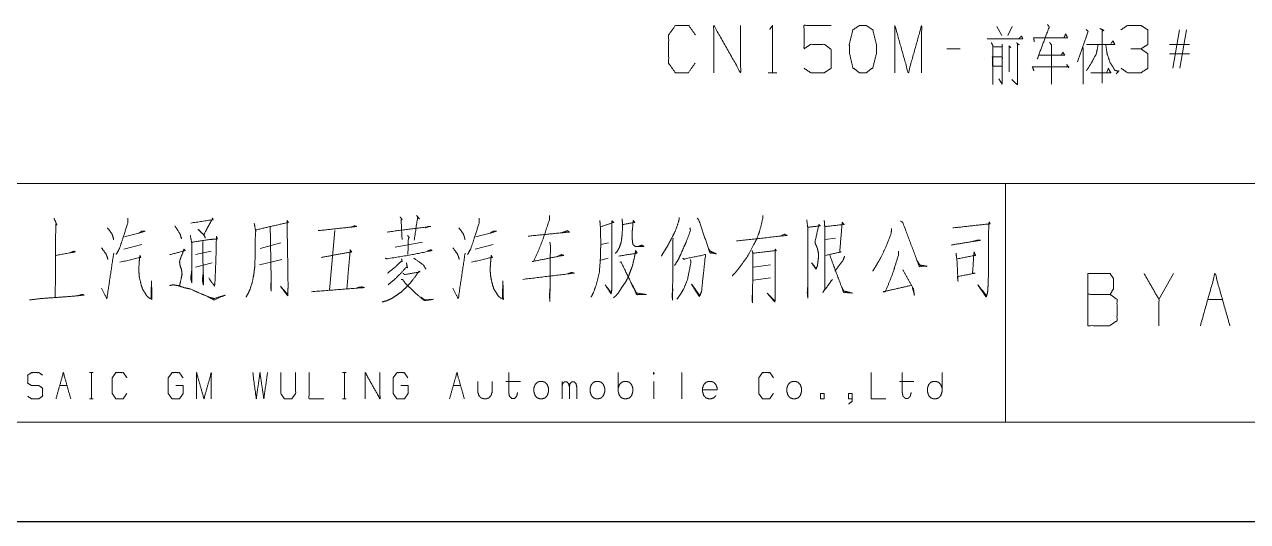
# Model space of a CAD drawing. Header units: millimetres. Extents: x 2210 to 79821, y -19430 to 2344.
# Drawn here: x 9585.9 to 9647.5, y 1492.8 to 1517.8 of the extents above; entities that cross this region are included whole.
import ezdxf

# ---------------------------------------------------------------- set-up
doc = ezdxf.new("R2010")
doc.units = ezdxf.units.MM
doc.layers.add('101', color=7, linetype='Continuous', true_color=0xffffff)

msp = doc.modelspace()

# ---------------------------------------------------------------- linework, layer by layer
msp.add_line((2209.782, 1492.822), (13049.157, 1492.822))
at = {"layer": '101', "color": 72, "linetype": 'Continuous', "lineweight": 18}
for p, q in [((9634.873, 1517.715), (9635.12, 1517.265)), ((9635.633, 1517.715), (9635.421, 1517.265)), ((9643.713, 1515.615), (9644.049, 1517.54)), ((9644.403, 1517.54), (9644.067, 1515.615)), ((9633.02, 1516.59), (9632.349, 1516.59)), ((9639.214, 1516.665), (9639.214, 1514.815)), ((9644.562, 1516.815), (9643.554, 1516.815)), ((9644.562, 1516.34), (9643.554, 1516.34)), ((9638.475, 1515.64), (9638.386, 1515.815)), ((9640.468, 1515.59), (9640.38, 1515.39)), ((9623.367, 1515.39), (9623.791, 1515.39)), ((9634.961, 1515.09), (9635.138, 1514.815)), ((9601.552, 1507.448), (9601.284, 1504.447)), ((9624.158, 1507.276), (9623.963, 1507.172)), ((9626.743, 1507.069), (9626.23, 1507)), ((9590.945, 1506.517), (9591.847, 1506.758)), ((9594.554, 1506.241), (9595.334, 1506.413)), ((9598.846, 1506.827), (9597.797, 1506.551)), ((9604.6, 1506.62), (9605.966, 1506.862)), ((9608.624, 1506.517), (9609.527, 1506.758)), ((9615.33, 1506.827), (9614.94, 1506.758)), ((9594.554, 1505.62), (9595.383, 1505.827)), ((9597.773, 1505.723), (9598.895, 1505.999)), ((9615.306, 1506.068), (9614.94, 1505.965)), ((9623.475, 1505.723), (9622.621, 1505.62)), ((9643.759, 1505.291), (9643.017, 1503.994)), ((9622.621, 1504.964), (9623.475, 1505.068)), ((9645.475, 1503.994), (9646.217, 1503.994)), ((9589.218, 1500.307), (9589.403, 1500.307)), ((9589.316, 1500.307), (9589.316, 1498.996)), ((9601.947, 1500.307), (9602.133, 1500.307)), ((9602.045, 1500.307), (9602.045, 1498.996)), ((9615.817, 1499.341), (9615.817, 1500.307)), ((9619.017, 1500.321), (9619.017, 1498.996)), ((9587.716, 1499.658), (9588.087, 1499.658)), ((9607.517, 1499.658), (9607.887, 1499.658)), ((9610.16, 1499.865), (9610.892, 1499.865)), ((9612.989, 1498.996), (9612.989, 1499.865)), ((9617.603, 1499.865), (9617.603, 1498.996)), ((9629.961, 1499.865), (9630.693, 1499.865)), ((9589.218, 1498.996), (9589.403, 1498.996)), ((9601.947, 1498.996), (9602.133, 1498.996))]:
    msp.add_line(p, q, dxfattribs=at)
at = {"layer": '101', "color": 133, "linetype": 'Continuous', "lineweight": 18}
for p, q in [((9585.305, 1509.822), (9694.305, 1509.822)), ((9635.305, 1509.822), (9635.305, 1497.822)), ((9325.305, 1497.822), (9715.305, 1497.822)), ((9535.305, 1497.822), (9715.305, 1497.822)), ((9300.305, 1492.822), (9720.305, 1492.822))]:
    msp.add_line(p, q, dxfattribs=at)
at = {"layer": '101', "color": 72, "linetype": 'Continuous', "lineweight": 18}
for points, knots in [([(9619.68, 1515.865), (9619.344, 1515.39), (9618.69, 1515.39), (9618.354, 1515.865), (9618.354, 1517.29), (9618.69, 1517.765), (9619.362, 1517.765), (9619.697, 1517.29)], [0, 0, 0.114567, 0.243366, 0.357935, 0.638584, 0.753154, 0.885433, 1, 1]), ([(9620.631, 1515.39), (9620.631, 1517.765), (9621.974, 1515.39), (9621.974, 1517.765)], [0, 0, 0.317574, 0.682426, 1, 1]), ([(9623.437, 1517.565), (9623.579, 1517.765), (9623.579, 1515.39)], [0, 0, 0.093491, 1, 1]), ([(9625.166, 1515.615), (9625.502, 1515.39), (9626.191, 1515.39), (9626.527, 1515.615), (9626.527, 1516.565), (9626.191, 1516.815), (9625.502, 1516.815), (9625.166, 1516.59), (9625.166, 1517.765), (9626.527, 1517.765)], [0, 0, 0.062227, 0.168342, 0.230571, 0.376816, 0.441267, 0.547382, 0.609609, 0.79049, 1, 1]), ([(9628.291, 1515.39), (9628.627, 1515.64), (9628.803, 1516.34), (9628.803, 1516.815), (9628.627, 1517.54), (9628.291, 1517.765), (9627.955, 1517.765), (9627.619, 1517.54), (9627.442, 1516.815), (9627.46, 1516.34), (9627.619, 1515.64), (9627.955, 1515.39), (9628.291, 1515.39)], [0, 0, 0.067524, 0.18397, 0.260583, 0.380943, 0.446139, 0.500306, 0.565503, 0.685862, 0.762528, 0.878309, 0.945833, 1, 1]), ([(9629.736, 1515.39), (9629.736, 1517.765), (9630.408, 1515.39), (9631.08, 1517.765), (9631.08, 1515.39)], [0, 0, 0.245192, 0.5, 0.754808, 1, 1]), ([(9637.414, 1517.815), (9637.503, 1517.69), (9636.902, 1516.09)], [0, 0, 0.082203, 1, 1]), ([(9639.355, 1517.565), (9639.461, 1517.465), (9638.931, 1515.94)], [0, 0, 0.082808, 1, 1]), ([(9640.044, 1517.615), (9640.256, 1517.515), (9640.168, 1517.49), (9640.168, 1514.865)], [0, 0, 0.079447, 0.110564, 1, 1]), ([(9642.126, 1516.59), (9642.462, 1516.815), (9642.462, 1517.54), (9642.126, 1517.765), (9641.437, 1517.765), (9641.101, 1517.54)], [0, 0, 0.153872, 0.429852, 0.583723, 0.846122, 1, 1]), ([(9634.378, 1517.09), (9636.163, 1517.09), (9636.11, 1517.24), (9635.986, 1517.115)], [0, 0, 0.842002, 0.917042, 1, 1]), ([(9634.59, 1516.915), (9634.661, 1516.74), (9634.661, 1514.79), (9634.661, 1516.69), (9635.138, 1516.69), (9635.138, 1516.815), (9635.138, 1514.815), (9635.138, 1516.19), (9634.643, 1516.19), (9634.643, 1515.715), (9635.12, 1515.715)], [0, 0, 0.019945, 0.226008, 0.426787, 0.477219, 0.490428, 0.701775, 0.847076, 0.899376, 0.94957, 1, 1]), ([(9635.862, 1516.89), (9635.986, 1516.79), (9635.898, 1516.865), (9635.898, 1514.79), (9635.615, 1515.04)], [0, 0, 0.058324, 0.10082, 0.861608, 1, 1]), ([(9636.743, 1516.94), (9636.725, 1517.14), (9638.422, 1517.14), (9638.333, 1517.34), (9638.245, 1517.165)], [0, 0, 0.086832, 0.820653, 0.915215, 1, 1]), ([(9637.52, 1516.915), (9637.609, 1516.79), (9637.609, 1514.815)], [0, 0, 0.071939, 1, 1]), ([(9639.373, 1516.815), (9640.787, 1516.815), (9640.716, 1516.99), (9640.61, 1516.865)], [0, 0, 0.800376, 0.907209, 1, 1]), ([(9635.474, 1516.74), (9635.562, 1516.665), (9635.491, 1516.69), (9635.491, 1515.44)], [0, 0, 0.080439, 0.132479, 1, 1]), ([(9636.972, 1516.265), (9638.28, 1516.265), (9638.192, 1516.415), (9638.104, 1516.265)], [0, 0, 0.789755, 0.894881, 1, 1]), ([(9639.956, 1516.765), (9639.868, 1516.34), (9639.638, 1515.915), (9639.373, 1515.49)], [0, 0, 0.306096, 0.646776, 1, 1]), ([(9640.345, 1516.79), (9640.415, 1516.34), (9640.557, 1515.915), (9640.804, 1515.515), (9640.963, 1515.465), (9641.016, 1515.49), (9640.875, 1515.34)], [0, 0, 0.252325, 0.500432, 0.760972, 0.853341, 0.885811, 1, 1]), ([(9641.119, 1515.615), (9641.437, 1515.39), (9642.126, 1515.39), (9642.462, 1515.615), (9642.462, 1516.34), (9642.126, 1516.59), (9641.614, 1516.59)], [0, 0, 0.124124, 0.343692, 0.472448, 0.70338, 0.836733, 1, 1]), ([(9636.725, 1515.49), (9636.654, 1515.69), (9638.492, 1515.69), (9638.386, 1515.74)], [0, 0, 0.097866, 0.945905, 1, 1]), ([(9639.602, 1515.39), (9640.592, 1515.39), (9640.468, 1515.615)], [0, 0, 0.794012, 1, 1]), ([(9605.674, 1508.207), (9605.82, 1508.035), (9605.722, 1508.104), (9605.552, 1506.965)], [0, 0, 0.151118, 0.230947, 1, 1]), ([(9612.355, 1508.207), (9612.355, 1508), (9612.038, 1507.034), (9611.819, 1506.482), (9611.55, 1505.896), (9611.501, 1505.896), (9613.062, 1506.206), (9612.965, 1506.241), (9612.745, 1506.137)], [0, 0, 0.046524, 0.275032, 0.408545, 0.553501, 0.564465, 0.92219, 0.945453, 1, 1]), ([(9623.085, 1508.207), (9623.085, 1508.035), (9622.938, 1507.448), (9622.792, 1507.034), (9622.646, 1506.758), (9622.377, 1506.241), (9621.987, 1505.689), (9621.719, 1505.344), (9621.548, 1505.171)], [0, 0, 0.049752, 0.224095, 0.350741, 0.440842, 0.608969, 0.803946, 0.929998, 1, 1]), ([(9587.433, 1508.069), (9587.58, 1507.724), (9587.531, 1507.828), (9587.506, 1507.103), (9587.506, 1505.068), (9587.482, 1504.102)], [0, 0, 0.088891, 0.116032, 0.287978, 0.770794, 1, 1]), ([(9591.14, 1508.069), (9591.14, 1507.828), (9590.896, 1507.069), (9590.725, 1506.551), (9590.555, 1506.241)], [0, 0, 0.124612, 0.535976, 0.817159, 1, 1]), ([(9593.505, 1507.69), (9593.773, 1507.276), (9593.846, 1507.034)], [0, 0, 0.661595, 1, 1]), ([(9594.31, 1507.828), (9595.432, 1508), (9595.408, 1508.069), (9594.968, 1507.241), (9594.676, 1507.517), (9594.993, 1507.207), (9595.042, 1507.069)], [0, 0, 0.361753, 0.385074, 0.683733, 0.811934, 0.953357, 1, 1]), ([(9597.504, 1507.828), (9597.577, 1507.414), (9597.553, 1507), (9597.553, 1506.275), (9597.529, 1505.62), (9597.48, 1505.24), (9597.407, 1504.861), (9597.285, 1504.481), (9597.187, 1504.274), (9597.09, 1504.102)], [0, 0, 0.110336, 0.219176, 0.409317, 0.581468, 0.681885, 0.783317, 0.887931, 0.947989, 1, 1]), ([(9597.577, 1507.483), (9599.212, 1507.862), (9599.163, 1507.966), (9599.163, 1507.448), (9599.187, 1506.034), (9599.187, 1505.206), (9599.212, 1504.688), (9599.187, 1504.343), (9599.187, 1504.171), (9598.821, 1504.654), (9599.163, 1504.274)], [0, 0, 0.250211, 0.267275, 0.344454, 0.55544, 0.678925, 0.756189, 0.80777, 0.833496, 0.923863, 1, 1]), ([(9598.309, 1507.621), (9598.358, 1504.895), (9598.358, 1504.412), (9598.334, 1504.619), (9598.358, 1505.033)], [0, 0, 0.711345, 0.837386, 0.891777, 1, 1]), ([(9600.723, 1507.448), (9602.65, 1507.655), (9602.552, 1507.69), (9602.382, 1507.621)], [0, 0, 0.870762, 0.917258, 1, 1]), ([(9604.186, 1507.379), (9606.381, 1507.655), (9606.259, 1507.655), (9606.113, 1507.586)], [0, 0, 0.886329, 0.935184, 1, 1]), ([(9604.844, 1508.138), (9604.942, 1508), (9604.893, 1508), (9604.942, 1507)], [0, 0, 0.138589, 0.178592, 1, 1]), ([(9608.819, 1508.069), (9608.819, 1507.828), (9608.575, 1507.069), (9608.405, 1506.551), (9608.234, 1506.241)], [0, 0, 0.124612, 0.535976, 0.817159, 1, 1]), ([(9614.891, 1507.966), (9614.915, 1507.69), (9614.94, 1506.827), (9614.915, 1505.999), (9614.867, 1505.344), (9614.72, 1504.757), (9614.574, 1504.343), (9614.452, 1504.102)], [0, 0, 0.070329, 0.28934, 0.499598, 0.66644, 0.819873, 0.931329, 1, 1]), ([(9614.964, 1507.655), (9615.598, 1507.862), (9615.501, 1507.931), (9615.501, 1504.585), (9615.476, 1504.343), (9615.452, 1504.274), (9615.159, 1504.723), (9615.452, 1504.343)], [0, 0, 0.122094, 0.143965, 0.756447, 0.800872, 0.814266, 0.912285, 1, 1]), ([(9616.013, 1508.035), (9616.037, 1507.69), (9616.013, 1507.241), (9615.964, 1506.862), (9615.867, 1506.586), (9615.745, 1506.379), (9615.671, 1506.31)], [0, 0, 0.190955, 0.438946, 0.650198, 0.811822, 0.94447, 1, 1]), ([(9616.062, 1507.759), (9616.647, 1507.862), (9616.574, 1507.966), (9616.525, 1507.448), (9616.525, 1507), (9616.55, 1506.758), (9616.672, 1506.655), (9617.111, 1506.655), (9617.013, 1506.724), (9616.842, 1506.655)], [0, 0, 0.209703, 0.254415, 0.437769, 0.595975, 0.681595, 0.738019, 0.892888, 0.935041, 1, 1]), ([(9618.89, 1508.104), (9618.866, 1507.931), (9618.695, 1507.448), (9618.524, 1507.103), (9618.305, 1506.689), (9618.134, 1506.413), (9617.988, 1506.172)], [0, 0, 0.081145, 0.319756, 0.499049, 0.717311, 0.868474, 1, 1]), ([(9619.793, 1508.069), (9619.866, 1508), (9620.427, 1506.344), (9620.768, 1506.275), (9620.451, 1506.413), (9620.354, 1506.551)], [0, 0, 0.037082, 0.681737, 0.810185, 0.937687, 1, 1]), ([(9625.303, 1508), (9625.352, 1507.586), (9625.352, 1504.067), (9625.328, 1504.343), (9625.352, 1504.654)], [0, 0, 0.092137, 0.86992, 0.931161, 1, 1]), ([(9625.377, 1507.621), (9625.986, 1507.69), (9625.913, 1507.759), (9625.718, 1506.896), (9625.718, 1506.827), (9625.767, 1506.724), (9625.84, 1506.551), (9625.889, 1506.31), (9625.889, 1506.103), (9625.864, 1505.861), (9625.84, 1505.689), (9625.767, 1505.516), (9625.547, 1505.827), (9625.767, 1505.551)], [0, 0, 0.163216, 0.189965, 0.42515, 0.443501, 0.473931, 0.523766, 0.589292, 0.644345, 0.7089, 0.755234, 0.805069, 0.906205, 1, 1]), ([(9626.182, 1507.966), (9626.206, 1507.655), (9626.206, 1504.481), (9626.108, 1504.343), (9626.596, 1504.999)], [0, 0, 0.069653, 0.779472, 0.817267, 1, 1]), ([(9626.23, 1507.655), (9627.182, 1507.759), (9627.084, 1507.862), (9626.962, 1506.379), (9627.035, 1506.379), (9626.255, 1506.206)], [0, 0, 0.276542, 0.317649, 0.747834, 0.768982, 1, 1]), ([(9630.01, 1507.931), (9630.132, 1507.862), (9630.961, 1505.654), (9631.352, 1505.654), (9630.986, 1505.723), (9630.839, 1505.965)], [0, 0, 0.039541, 0.705114, 0.815247, 0.920312, 1, 1]), ([(9632.643, 1507.586), (9634.522, 1507.793), (9634.473, 1507.897), (9634.448, 1507.379), (9634.448, 1505.447), (9634.424, 1504.688), (9634.4, 1504.343), (9634.351, 1504.171), (9634.326, 1504.102), (9633.912, 1504.723), (9634.326, 1504.205)], [0, 0, 0.261649, 0.277493, 0.349233, 0.616764, 0.72192, 0.769813, 0.794637, 0.804771, 0.908172, 1, 1]), ([(9590.115, 1507.586), (9590.335, 1507.31), (9590.384, 1507.172), (9590.433, 1507)], [0, 0, 0.519919, 0.73571, 1, 1]), ([(9590.969, 1507.138), (9592.018, 1507.414), (9591.847, 1507.414), (9591.677, 1507.31)], [0, 0, 0.745411, 0.862774, 1, 1]), ([(9594.286, 1507.207), (9594.359, 1506.827), (9594.359, 1504.826), (9594.31, 1505.068), (9594.359, 1505.413)], [0, 0, 0.129595, 0.800553, 0.883167, 1, 1]), ([(9594.359, 1506.862), (9595.237, 1507), (9595.651, 1507.034), (9595.603, 1507.172), (9595.578, 1506.103), (9595.554, 1505.447), (9595.529, 1504.895), (9595.505, 1504.654), (9595.212, 1505.068)], [0, 0, 0.19844, 0.29133, 0.324006, 0.56283, 0.709269, 0.832622, 0.88681, 1, 1]), ([(9605.21, 1507.207), (9605.308, 1507.103), (9605.259, 1507.069), (9605.235, 1506.241)], [0, 0, 0.138047, 0.196037, 1, 1]), ([(9607.795, 1507.586), (9608.014, 1507.31), (9608.063, 1507.172), (9608.112, 1507)], [0, 0, 0.519919, 0.73571, 1, 1]), ([(9608.649, 1507.138), (9609.697, 1507.414), (9609.527, 1507.414), (9609.356, 1507.31)], [0, 0, 0.745418, 0.86277, 1, 1]), ([(9611.282, 1507.172), (9613.355, 1507.379), (9613.258, 1507.448), (9612.989, 1507.345)], [0, 0, 0.836554, 0.884532, 1, 1]), ([(9618.573, 1507.069), (9618.549, 1503.964), (9618.524, 1504.24), (9618.573, 1504.516)], [0, 0, 0.847819, 0.923473, 1, 1]), ([(9619.427, 1507.586), (9619.451, 1507.448), (9619.232, 1506.862), (9619.134, 1506.655), (9618.988, 1506.31), (9618.841, 1505.999), (9618.646, 1505.689)], [0, 0, 0.067376, 0.36846, 0.478481, 0.658656, 0.823687, 1, 1]), ([(9621.768, 1506.931), (9624.304, 1507.207), (9624.158, 1507.276)], [0, 0, 0.940373, 1, 1]), ([(9629.571, 1507.552), (9629.547, 1507.31), (9629.278, 1506.62), (9629.034, 1506.103), (9628.791, 1505.689), (9628.62, 1505.413)], [0, 0, 0.102841, 0.416511, 0.658903, 0.86249, 1, 1]), ([(9587.531, 1506.206), (9588.507, 1506.379), (9588.433, 1506.413), (9588.263, 1506.344)], [0, 0, 0.788943, 0.853361, 1, 1]), ([(9589.823, 1506.586), (9590.042, 1506.275), (9590.091, 1506.172), (9590.14, 1505.999)], [0, 0, 0.564231, 0.734008, 1, 1]), ([(9593.261, 1506.241), (9594.042, 1506.448), (9593.968, 1506.517), (9593.895, 1506.31), (9593.773, 1505.999), (9593.749, 1505.861), (9593.773, 1505.689), (9593.846, 1505.482), (9593.871, 1505.24), (9593.798, 1504.895), (9593.749, 1504.688)], [0, 0, 0.288064, 0.323943, 0.402265, 0.521269, 0.571261, 0.63341, 0.711732, 0.798322, 0.924133, 1, 1]), ([(9594.92, 1506.896), (9594.92, 1506.034), (9594.944, 1505.206), (9594.944, 1504.723), (9594.895, 1504.964), (9594.944, 1505.378)], [0, 0, 0.304008, 0.595981, 0.766226, 0.853067, 1, 1]), ([(9600.869, 1506.103), (9602.406, 1506.379), (9602.333, 1506.482), (9602.162, 1504.516)], [0, 0, 0.426351, 0.460965, 1, 1]), ([(9604.088, 1506.068), (9604.161, 1506.034), (9604.21, 1506.034), (9605.454, 1506.241), (9606.454, 1506.448), (9606.381, 1506.482), (9606.21, 1506.413)], [0, 0, 0.030219, 0.048442, 0.519512, 0.900991, 0.93121, 1, 1]), ([(9607.502, 1506.586), (9607.722, 1506.275), (9607.77, 1506.172), (9607.819, 1505.999)], [0, 0, 0.564239, 0.734012, 1, 1]), ([(9612.38, 1506.862), (9612.404, 1506.689), (9612.38, 1503.895), (9612.355, 1504.171), (9612.38, 1504.516)], [0, 0, 0.048504, 0.826565, 0.903707, 1, 1]), ([(9615.842, 1506.172), (9616.769, 1506.31), (9616.696, 1506.448), (9616.623, 1506.068), (9616.525, 1505.654), (9616.428, 1505.413), (9616.33, 1505.137), (9616.184, 1504.861), (9615.989, 1504.585), (9615.842, 1504.343), (9615.696, 1504.171), (9615.574, 1504.067)], [0, 0, 0.248088, 0.28944, 0.391759, 0.504363, 0.573317, 0.650816, 0.73352, 0.823008, 0.897766, 0.957654, 1, 1]), ([(9622.548, 1506.448), (9622.597, 1506.31), (9622.572, 1504.033), (9622.572, 1503.826), (9622.548, 1504.033), (9622.572, 1504.274)], [0, 0, 0.047497, 0.786427, 0.853598, 0.921235, 1, 1]), ([(9622.597, 1506.31), (9623.719, 1506.448), (9623.719, 1506.517), (9623.768, 1506.448), (9623.719, 1506.413), (9623.719, 1503.998), (9623.694, 1503.86), (9623.304, 1504.309), (9623.694, 1503.929)], [0, 0, 0.224398, 0.238094, 0.254868, 0.266729, 0.746112, 0.77393, 0.891944, 1, 1]), ([(9629.913, 1506.413), (9629.913, 1506.206), (9629.693, 1505.516), (9629.717, 1505.551), (9629.498, 1504.964), (9629.254, 1504.378), (9629.156, 1504.378), (9630.522, 1504.688)], [0, 0, 0.05545, 0.249412, 0.26073, 0.428483, 0.598637, 0.624772, 1, 1]), ([(9632.57, 1506.724), (9634.034, 1506.965), (9633.887, 1506.965), (9633.619, 1506.896)], [0, 0, 0.777945, 0.854701, 1, 1]), ([(9632.814, 1506.31), (9632.863, 1505.896), (9632.912, 1504.895), (9632.887, 1505.137), (9633.765, 1505.309), (9633.644, 1505.309), (9633.717, 1506.379), (9633.79, 1506.206), (9632.887, 1506.034)], [0, 0, 0.08584, 0.292105, 0.342087, 0.526357, 0.55147, 0.772215, 0.810799, 1, 1]), ([(9589.823, 1504.55), (9590.091, 1504.033), (9590.433, 1506.31)], [0, 0, 0.202025, 1, 1]), ([(9590.75, 1505.861), (9591.798, 1506.103), (9591.75, 1506.206), (9591.725, 1505.965), (9591.701, 1505.62), (9591.701, 1505.378), (9591.725, 1505.102), (9591.823, 1504.688), (9591.896, 1504.481), (9591.994, 1504.343), (9592.091, 1504.171), (9592.213, 1504.067), (9592.359, 1503.998), (9592.335, 1504.93), (9592.311, 1504.067)], [0, 0, 0.198341, 0.219427, 0.264158, 0.327895, 0.3724, 0.423461, 0.501845, 0.542306, 0.573453, 0.609975, 0.639452, 0.669269, 0.84099, 1, 1]), ([(9604.918, 1506.034), (9604.942, 1505.896), (9604.893, 1505.896), (9604.6, 1505.62), (9604.21, 1505.309)], [0, 0, 0.128573, 0.17333, 0.54243, 1, 1]), ([(9605.161, 1505.827), (9605.21, 1505.585), (9605.161, 1505.62), (9604.82, 1505.24), (9604.527, 1504.964), (9604.235, 1504.723)], [0, 0, 0.154138, 0.191518, 0.510905, 0.762591, 1, 1]), ([(9605.527, 1506.068), (9606.015, 1505.723), (9606.137, 1505.516)], [0, 0, 0.713213, 1, 1]), ([(9607.502, 1504.55), (9607.77, 1504.033), (9608.112, 1506.31)], [0, 0, 0.202027, 1, 1]), ([(9608.429, 1505.861), (9609.478, 1506.103), (9609.429, 1506.206), (9609.405, 1505.965), (9609.38, 1505.62), (9609.38, 1505.378), (9609.405, 1505.102), (9609.502, 1504.688), (9609.575, 1504.481), (9609.673, 1504.343), (9609.771, 1504.171), (9609.892, 1504.067), (9610.039, 1503.998), (9610.014, 1504.93), (9609.99, 1504.067)], [0, 0, 0.198341, 0.219426, 0.264158, 0.327895, 0.3724, 0.423461, 0.501845, 0.542305, 0.57345, 0.609972, 0.639449, 0.66927, 0.84099, 1, 1]), ([(9615.891, 1505.861), (9615.964, 1505.861), (9616.745, 1504.24), (9617.233, 1504.24), (9616.745, 1504.309), (9616.452, 1504.861)], [0, 0, 0.021039, 0.538448, 0.678706, 0.82036, 1, 1]), ([(9619.451, 1505.999), (9619.476, 1505.861), (9619.305, 1504.999), (9619.11, 1504.516), (9618.939, 1504.24), (9618.768, 1503.998)], [0, 0, 0.064861, 0.471802, 0.712904, 0.863112, 1, 1]), ([(9619.061, 1506.068), (9619.134, 1505.999), (9619.183, 1506.034), (9620.207, 1506.241), (9620.061, 1504.895), (9620.012, 1504.412), (9619.939, 1504.205), (9619.89, 1504.136), (9619.5, 1504.757), (9619.915, 1504.205)], [0, 0, 0.021075, 0.033595, 0.252602, 0.536206, 0.63793, 0.683936, 0.701643, 0.855333, 1, 1]), ([(9626.45, 1506.241), (9627.157, 1504.343), (9627.596, 1504.309), (9627.157, 1504.412), (9627.06, 1504.619)], [0, 0, 0.643821, 0.783835, 0.927246, 1, 1]), ([(9627.206, 1506.172), (9627.133, 1505.965), (9626.718, 1505.413)], [0, 0, 0.241282, 1, 1]), ([(9604.991, 1505.309), (9605.064, 1505.24), (9605.844, 1505.378), (9605.796, 1505.413), (9605.503, 1504.999), (9605.332, 1504.792), (9605.137, 1504.585), (9604.918, 1504.378), (9604.674, 1504.205), (9604.405, 1504.033), (9604.186, 1503.929), (9603.942, 1503.86)], [0, 0, 0.029336, 0.260529, 0.277957, 0.425844, 0.50411, 0.587085, 0.675092, 0.762231, 0.855274, 0.926064, 1, 1]), ([(9611.014, 1504.999), (9613.599, 1505.309), (9613.477, 1505.344), (9613.258, 1505.275)], [0, 0, 0.879479, 0.922284, 1, 1]), ([(9630.132, 1505.482), (9630.669, 1504.516), (9630.717, 1504.205), (9630.62, 1504.585)], [0, 0, 0.610117, 0.783655, 1, 1]), ([(9639.447, 1504.242), (9639.447, 1505.291), (9640.56, 1505.291), (9640.735, 1505.043), (9640.735, 1504.518), (9640.56, 1504.242), (9639.447, 1504.242), (9639.447, 1502.669), (9640.54, 1502.669), (9640.911, 1502.918), (9640.911, 1503.994), (9640.56, 1504.242)], [0, 0, 0.115917, 0.238847, 0.272469, 0.330428, 0.366584, 0.489513, 0.663389, 0.784162, 0.833485, 0.952453, 1, 1]), ([(9643.017, 1502.669), (9643.017, 1503.994), (9642.276, 1505.291)], [0, 0, 0.469959, 1, 1]), ([(9593.237, 1504.688), (9593.432, 1504.723), (9593.651, 1504.688), (9593.968, 1504.585), (9594.286, 1504.516), (9594.749, 1504.309), (9595.164, 1504.136), (9595.481, 1503.964), (9596.042, 1504.205), (9595.481, 1504.033), (9595.212, 1504.102)], [0, 0, 0.051192, 0.108601, 0.194771, 0.278606, 0.409731, 0.525759, 0.619013, 0.776803, 0.92843, 1, 1]), ([(9600.382, 1504.378), (9603.04, 1504.585), (9602.918, 1504.619), (9602.699, 1504.585)], [0, 0, 0.884285, 0.926313, 1, 1]), ([(9604.893, 1504.999), (9604.966, 1504.999), (9605.113, 1504.792), (9605.649, 1504.274), (9606.064, 1503.929), (9606.527, 1503.998), (9606.088, 1503.964), (9605.893, 1504.102)], [0, 0, 0.026517, 0.118384, 0.388536, 0.584008, 0.7538, 0.913392, 1, 1]), ([(9586.189, 1503.964), (9586.775, 1504.033), (9588.189, 1504.136), (9588.946, 1504.205), (9588.872, 1504.24), (9588.604, 1504.171)], [0, 0, 0.188617, 0.642502, 0.885462, 0.911348, 1, 1]), ([(9586.106, 1499.12), (9586.292, 1498.996), (9586.672, 1498.996), (9586.858, 1499.134), (9586.858, 1499.52), (9586.672, 1499.658), (9586.302, 1499.658), (9586.106, 1499.782), (9586.106, 1500.183), (9586.302, 1500.307), (9586.672, 1500.307), (9586.858, 1500.183)], [0, 0, 0.068034, 0.184057, 0.25452, 0.372334, 0.442797, 0.555846, 0.626371, 0.748393, 0.818918, 0.931966, 1, 1]), ([(9591.091, 1499.258), (9590.906, 1498.996), (9590.545, 1498.996), (9590.359, 1499.258), (9590.359, 1500.045), (9590.545, 1500.307), (9590.915, 1500.307), (9591.101, 1500.045)], [0, 0, 0.114569, 0.243366, 0.357935, 0.638584, 0.753153, 0.885431, 1, 1]), ([(9593.559, 1499.658), (9593.929, 1499.658), (9593.929, 1499.258), (9593.744, 1498.996), (9593.364, 1498.996), (9593.178, 1499.258), (9593.178, 1500.045), (9593.373, 1500.307), (9593.734, 1500.307), (9593.92, 1500.045)], [0, 0, 0.103295, 0.214796, 0.304261, 0.410274, 0.49974, 0.718896, 0.809958, 0.910535, 1, 1]), ([(9594.602, 1498.996), (9594.602, 1500.307), (9594.973, 1498.996), (9595.344, 1500.307), (9595.344, 1498.996)], [0, 0, 0.245192, 0.5, 0.754808, 1, 1]), ([(9597.431, 1500.307), (9597.607, 1498.996), (9597.792, 1500.307), (9597.987, 1498.996), (9598.172, 1500.307)], [0, 0, 0.249746, 0.499742, 0.750003, 1, 1]), ([(9598.845, 1500.307), (9598.845, 1499.258), (9599.021, 1498.996), (9599.392, 1498.996), (9599.587, 1499.258), (9599.587, 1500.307)], [0, 0, 0.337152, 0.438599, 0.557781, 0.662848, 1, 1]), ([(9600.26, 1500.307), (9600.26, 1498.996), (9601.001, 1498.996)], [0, 0, 0.638735, 1, 1]), ([(9603.088, 1498.996), (9603.088, 1500.307), (9603.83, 1498.996), (9603.83, 1500.307)], [0, 0, 0.317574, 0.682426, 1, 1]), ([(9604.873, 1499.658), (9605.244, 1499.658), (9605.244, 1499.258), (9605.059, 1498.996), (9604.678, 1498.996), (9604.493, 1499.258), (9604.493, 1500.045), (9604.688, 1500.307), (9605.049, 1500.307), (9605.234, 1500.045)], [0, 0, 0.103295, 0.214796, 0.304261, 0.410274, 0.49974, 0.718896, 0.809958, 0.910535, 1, 1]), ([(9607.331, 1498.996), (9607.702, 1500.307), (9608.073, 1498.996)], [0, 0, 0.500001, 1, 1]), ([(9610.755, 1499.313), (9610.706, 1499.12), (9610.599, 1499.01), (9610.463, 1499.01), (9610.345, 1499.12), (9610.306, 1499.313), (9610.306, 1500.321)], [0, 0, 0.107406, 0.190396, 0.26402, 0.350759, 0.456999, 1, 1]), ([(9617.603, 1500.224), (9617.622, 1500.279), (9617.603, 1500.321), (9617.583, 1500.279), (9617.603, 1500.224)], [0, 0, 0.280627, 0.5, 0.719373, 1, 1]), ([(9623.621, 1499.258), (9623.436, 1498.996), (9623.075, 1498.996), (9622.889, 1499.258), (9622.889, 1500.045), (9623.075, 1500.307), (9623.445, 1500.307), (9623.631, 1500.045)], [0, 0, 0.114567, 0.24337, 0.357937, 0.638582, 0.753149, 0.885433, 1, 1]), ([(9628.547, 1500.307), (9628.547, 1498.996), (9629.288, 1498.996)], [0, 0, 0.638728, 1, 1]), ([(9630.556, 1499.313), (9630.507, 1499.12), (9630.4, 1499.01), (9630.263, 1499.01), (9630.146, 1499.12), (9630.107, 1499.313), (9630.107, 1500.321)], [0, 0, 0.107406, 0.190396, 0.26402, 0.350759, 0.456999, 1, 1]), ([(9632.107, 1500.307), (9632.107, 1499.341), (9632.048, 1499.161), (9631.941, 1499.037), (9631.805, 1498.996), (9631.678, 1498.996), (9631.541, 1499.037), (9631.434, 1499.161), (9631.375, 1499.341), (9631.375, 1499.534), (9631.434, 1499.7), (9631.541, 1499.824), (9631.678, 1499.865), (9631.805, 1499.865), (9631.941, 1499.824), (9632.048, 1499.7), (9632.107, 1499.534)], [0, 0, 0.286727, 0.342739, 0.39146, 0.433824, 0.471471, 0.513835, 0.562557, 0.618569, 0.675914, 0.728048, 0.77677, 0.819134, 0.856781, 0.899145, 0.947866, 1, 1]), ([(9608.746, 1499.865), (9608.746, 1499.341), (9608.804, 1499.161), (9608.912, 1499.037), (9609.048, 1498.996), (9609.175, 1498.996), (9609.312, 1499.037), (9609.419, 1499.161), (9609.477, 1499.341), (9609.477, 1499.865)], [0, 0, 0.242016, 0.329107, 0.404862, 0.470732, 0.529268, 0.595138, 0.670893, 0.757984, 1, 1]), ([(9611.633, 1499.161), (9611.74, 1499.037), (9611.877, 1498.996), (9612.004, 1498.996), (9612.14, 1499.037), (9612.248, 1499.161), (9612.306, 1499.341), (9612.306, 1499.534), (9612.248, 1499.7), (9612.14, 1499.824), (9612.004, 1499.865), (9611.877, 1499.865), (9611.74, 1499.824), (9611.633, 1499.7), (9611.574, 1499.534), (9611.574, 1499.341), (9611.633, 1499.161)], [0, 0, 0.063224, 0.118198, 0.167051, 0.222025, 0.285248, 0.357933, 0.432348, 0.5, 0.563224, 0.618198, 0.667051, 0.722025, 0.785248, 0.8529, 0.927315, 1, 1]), ([(9612.989, 1499.603), (9613.018, 1499.755), (9613.116, 1499.851), (9613.223, 1499.851), (9613.32, 1499.755), (9613.36, 1499.603), (9613.36, 1498.996)], [0, 0, 0.118877, 0.224452, 0.306993, 0.412569, 0.533091, 1, 1]), ([(9613.36, 1499.603), (9613.389, 1499.755), (9613.486, 1499.851), (9613.603, 1499.851), (9613.691, 1499.755), (9613.73, 1499.603), (9613.73, 1498.996)], [0, 0, 0.118605, 0.223938, 0.31376, 0.413913, 0.53416, 1, 1]), ([(9614.462, 1499.161), (9614.569, 1499.037), (9614.706, 1498.996), (9614.832, 1498.996), (9614.969, 1499.037), (9615.076, 1499.161), (9615.135, 1499.341), (9615.135, 1499.534), (9615.076, 1499.7), (9614.969, 1499.824), (9614.832, 1499.865), (9614.706, 1499.865), (9614.569, 1499.824), (9614.462, 1499.7), (9614.403, 1499.534), (9614.403, 1499.341), (9614.462, 1499.161)], [0, 0, 0.063224, 0.118198, 0.167051, 0.222025, 0.285248, 0.357933, 0.432348, 0.5, 0.563224, 0.618198, 0.667051, 0.722025, 0.785248, 0.8529, 0.927315, 1, 1]), ([(9615.817, 1499.341), (9615.876, 1499.161), (9615.983, 1499.037), (9616.12, 1498.996), (9616.247, 1498.996), (9616.383, 1499.037), (9616.491, 1499.161), (9616.549, 1499.341), (9616.549, 1499.534), (9616.491, 1499.7), (9616.383, 1499.824), (9616.247, 1499.865), (9616.12, 1499.865), (9615.983, 1499.824), (9615.876, 1499.7), (9615.817, 1499.534)], [0, 0, 0.078529, 0.146835, 0.206229, 0.25901, 0.318404, 0.38671, 0.465239, 0.545636, 0.618727, 0.687034, 0.746428, 0.799208, 0.858602, 0.926909, 1, 1]), ([(9620.734, 1499.161), (9620.626, 1499.037), (9620.49, 1498.996), (9620.363, 1498.996), (9620.226, 1499.037), (9620.119, 1499.161), (9620.061, 1499.341), (9620.061, 1499.534), (9620.119, 1499.7), (9620.226, 1499.824), (9620.363, 1499.865), (9620.49, 1499.865), (9620.626, 1499.824), (9620.734, 1499.7), (9620.792, 1499.534), (9620.792, 1499.437), (9620.061, 1499.437)], [0, 0, 0.053947, 0.100856, 0.142541, 0.189449, 0.243396, 0.305417, 0.368913, 0.426639, 0.480586, 0.527495, 0.56918, 0.616088, 0.670035, 0.727761, 0.759509, 1, 1]), ([(9624.362, 1499.161), (9624.469, 1499.037), (9624.606, 1498.996), (9624.733, 1498.996), (9624.869, 1499.037), (9624.977, 1499.161), (9625.035, 1499.341), (9625.035, 1499.534), (9624.977, 1499.7), (9624.869, 1499.824), (9624.733, 1499.865), (9624.606, 1499.865), (9624.469, 1499.824), (9624.362, 1499.7), (9624.304, 1499.534), (9624.304, 1499.341), (9624.362, 1499.161)], [0, 0, 0.063224, 0.118198, 0.167051, 0.222025, 0.285248, 0.357933, 0.432348, 0.5, 0.563224, 0.618198, 0.667051, 0.722025, 0.785248, 0.8529, 0.927315, 1, 1]), ([(9625.991, 1498.996), (9626.176, 1498.996), (9626.176, 1499.258), (9625.991, 1499.258), (9625.991, 1498.996)], [0, 0, 0.207087, 0.5, 0.707087, 1, 1]), ([(9627.591, 1498.996), (9627.405, 1498.996), (9627.405, 1499.258), (9627.591, 1499.258), (9627.591, 1498.872), (9627.405, 1498.734)], [0, 0, 0.148246, 0.357931, 0.506176, 0.815186, 1, 1])]:
    msp.add_open_spline(points, degree=1, knots=knots, dxfattribs=at)
for points in [[(9645.105, 1502.669), (9645.846, 1505.291), (9646.588, 1502.669)], [(9587.531, 1498.996), (9587.901, 1500.307), (9588.272, 1498.996)]]:
    msp.add_open_spline(points, degree=1, dxfattribs=at)

doc.saveas('drawing.dxf')
